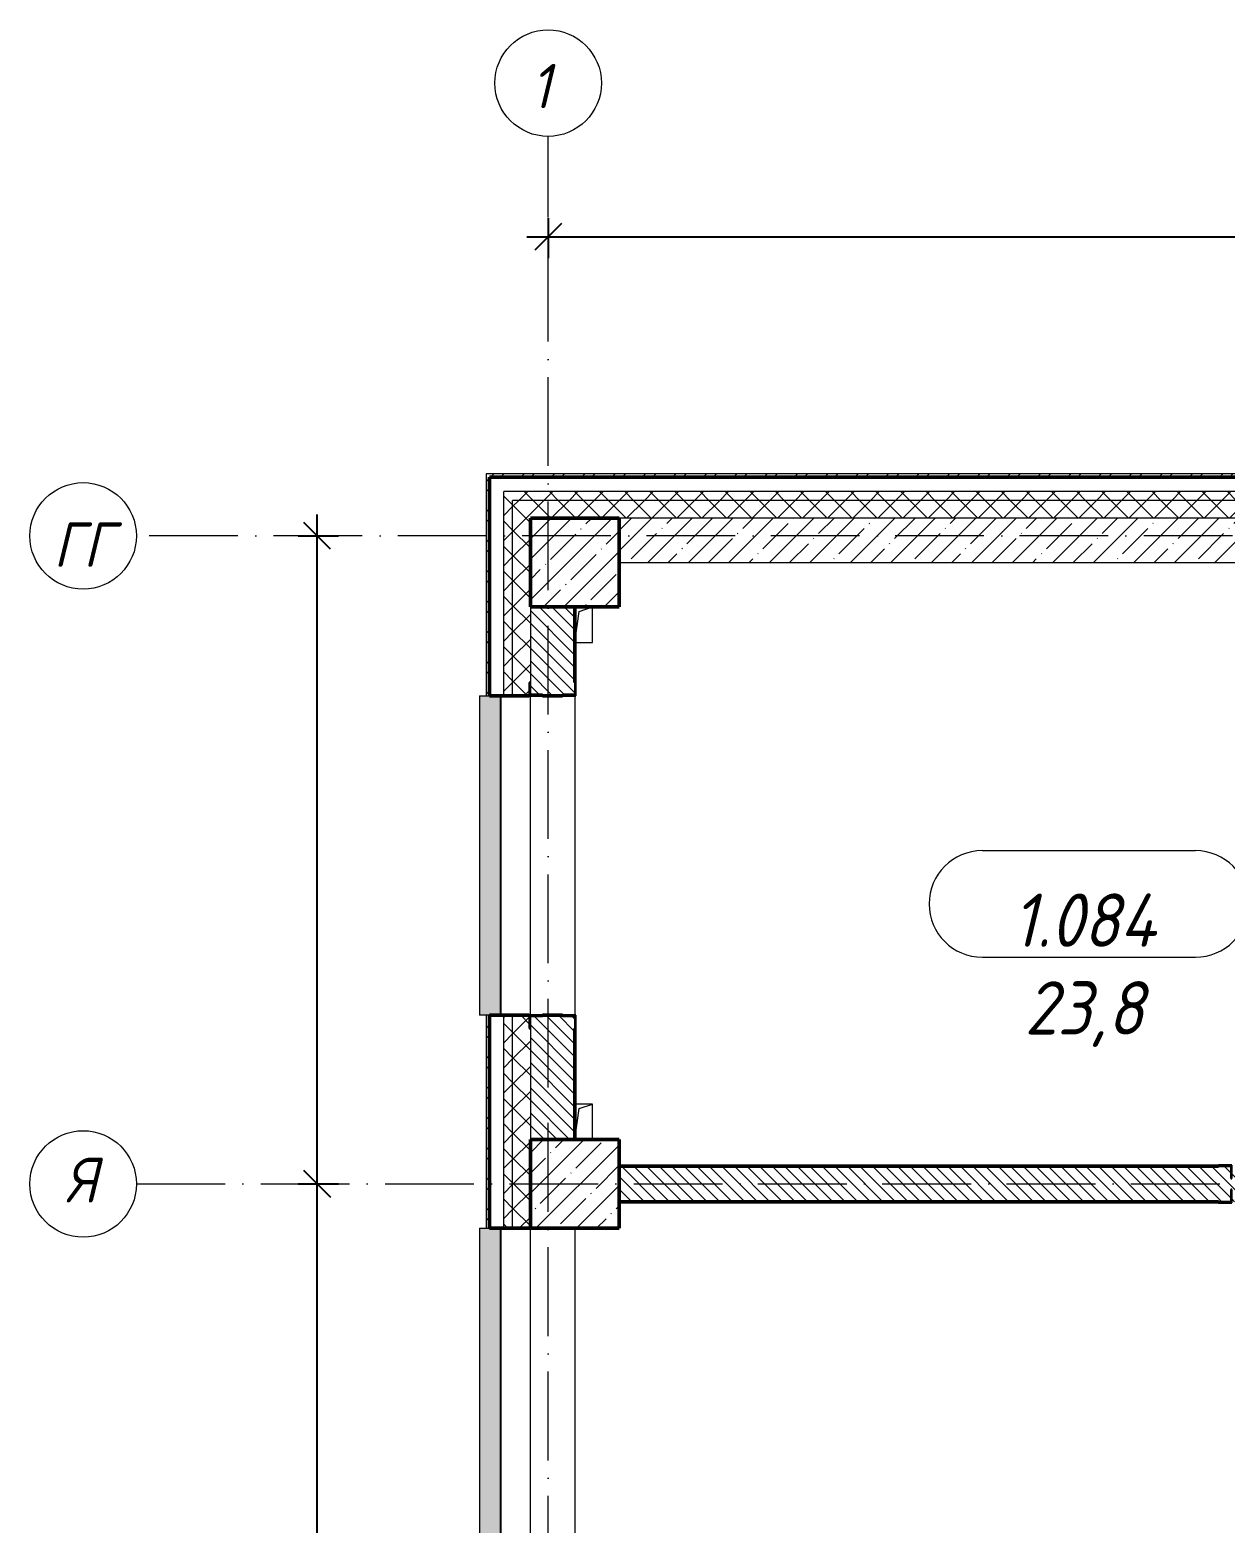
# Model space of a CAD drawing. Header units: millimetres. Extents: x -356862 to 418287, y 0 to 839748.
# Drawn here: x -181784 to -175053, y 501087 to 509497 of the extents above; entities that cross this region are included whole.
import ezdxf

# ---------------------------------------------------------------- set-up
doc = ezdxf.new("R2010")
doc.units = ezdxf.units.MM
doc.linetypes.add('50_200_ШТРИХ_1Т_ш5_п1_п1_', pattern=[700, 500, -100, 0, -100])
for name, color, linetype, lineweight in [('A-____-____-DIMS', 7, 'Continuous', 9), ('A-GENM-____-MCUT', 7, 'Continuous', 25), ('A-GENM-____-OTLN', 7, 'Continuous', 9), ('A-GENM-____-OTLN-1', 7, 'Continuous', 25), ('A-GLAZ-____-OTLN', 7, 'Continuous', 9), ('A-WALL-____-MCUT-1', 7, 'Continuous', 9), ('A-WALL-____-MCUT-2', 7, 'Continuous', 50), ('A-WALL-____-MCUT-3', 7, 'Continuous', 9), ('A-WALL-____-OTLN', 7, 'Continuous', 9), ('A-WALL-____-PATT-1', 7, 'Continuous', 9), ('A-WALL-FNSH-MCUT-1', 7, 'Continuous', 9), ('S-COLS-____-MCUT', 7, 'Continuous', 50), ('S-COLS-____-OTLN', 7, 'Continuous', 9), ('S-GRID-____-IDEN', 7, 'Continuous', 9), ('S-GRID-____-OTLN-1', 7, '50_200_ШТРИХ_1Т_ш5_п1_п1_', 9)]:
    doc.layers.add(name, color=color, linetype=linetype, lineweight=lineweight)
doc.layers.add('A-AREA-IDEN-1', color=7, linetype='Continuous', lineweight=9, true_color=0x000000)
doc.layers.add('A-GLAZ-____-OTLN-1', color=7, linetype='Continuous', lineweight=9, true_color=0xc0c0c0)
doc.styles.add('ISOCPEUR_I', font='isocpeui.ttf', dxfattribs={"width": 0.9, "height": 2.5})
doc.dimstyles.new('ISO-2_5_0_9К_БОЛЬШОЙ_ОСИ', dxfattribs={"dimscale": 304.8, "dimtxt": 248.995294, "dimasz": 0.492126, "dimexe": 0.393701, "dimexo": 0, "dimgap": 0, "dimtad": 1, "dimdec": 0, "dimzin": 0, "dimdsep": 46, "dimtxsty": 'ISOCPEUR_I', "dimblk1": 'OBLIQUE', "dimblk2": 'OBLIQUE', "dimsah": 1, "dimcen": 0.09, "dimdle": 0.393701, "dimazin": 0, "dimtfac": 1, "dimtdec": 4, "dimtix": 1, "dimtmove": 0, "dimatfit": 3, "dimfxl": 1, "dimtvp": 1, "dimtolj": 1, "dimtzin": 0, "dimarcsym": 2})
pattern_1 = [(45, (-176515.07, 459015.94), (-70.71068, 70.71068), []), (135, (-176515.07, 459015.94), (-70.71068, -70.71068), [])]
pattern_2 = [(135, (-176515.067, 459015.94), (-35.35534, -35.35534), [])]
pattern_3 = [(45, (-176515.07, 459015.94), (-85.53659, 85.53659), []), (45, (-176458.04, 459015.94), (-85.53659, 85.53659), [])]

# ---------------------------------------------------------------- blocks, each defined once
blk = doc.blocks.new('BSC_Колонна _Прямоугольная - 500х500-V47-АР1_План отверстий 1 этажа в осях 1-64_А-ГГ')
at = {"layer": 'S-COLS-____-OTLN'}
h = blk.add_hatch(dxfattribs=at)
h.set_pattern_fill('FP_79', color=256, style=0, pattern_type=2)
h.set_pattern_definition([(45, (2200, -47481.04), (-114.04925, 114.04925), []), (45, (2314.05, -47481.04), (-114.04925, 114.04925), [201.613, -40.323, 3.353, -36.97])])
h.paths.add_polyline_path([(-250, -250), (250, -250), (250, 250), (-250, 250)], flags=0)
at = {"layer": 'S-COLS-____-MCUT'}
for p, q in [((250, 250), (-250, 250)), ((-250, 250), (-250, -250)), ((250, -250), (250, 250)), ((-250, -250), (250, -250))]:
    blk.add_line(p, q, dxfattribs=at)
blk = doc.blocks.new('BSC_Колонна _Прямоугольная - 500х500-V57-АР1_План отверстий 1 этажа в осях 1-64_А-ГГ')
at = {"layer": 'S-COLS-____-OTLN'}
h = blk.add_hatch(dxfattribs=at)
h.set_pattern_fill('FP_89', color=256, style=0, pattern_type=2)
h.set_pattern_definition([(45, (2200, -43981.04), (-114.04925, 114.04925), []), (45, (2314.05, -43981.04), (-114.04925, 114.04925), [201.613, -40.323, 3.353, -36.97])])
h.paths.add_polyline_path([(-250, -250), (250, -250), (250, 250), (-250, 250), (-250, -246.9)], flags=0)
at = {"layer": 'S-COLS-____-MCUT'}
for p, q in [((250, 250), (-250, 250)), ((-250, 250), (-250, -250)), ((250, -250), (250, 250)), ((-250, -250), (250, -250))]:
    blk.add_line(p, q, dxfattribs=at)
blk = doc.blocks.new('Фахверк_СКБ_Уголок - 250_2700-27497298-АР1_План отверстий 1 этажа в осях 1-64_А-ГГ')
at = {"layer": 'A-GENM-____-MCUT'}
for p, q in [((200, 181), (125, 181)), ((125, 181), (125, 106)), ((131, 106), (131, 175)), ((131, 175), (200, 175)), ((200, 175), (200, 181)), ((125, 106), (131, 106)), ((131, -6), (125, -6)), ((125, -6), (125, -81)), ((125, -81), (200, -81)), ((131, -75), (131, -6)), ((200, -75), (131, -75)), ((200, -81), (200, -75))]:
    blk.add_line(p, q, dxfattribs=at)
blk = doc.blocks.new('Фахверк_СКБ_Уголок - 200_3600-27915153-АР1_План отверстий 1 этажа в осях 1-64_А-ГГ')
at = {"layer": 'A-GENM-____-MCUT'}
for p, q in [((125, 156), (50, 156)), ((50, 156), (50, 150)), ((50, 150), (119, 150)), ((119, 150), (119, 81)), ((125, 81), (125, 156)), ((119, 81), (125, 81)), ((125, 19), (119, 19)), ((119, 19), (119, -50)), ((125, -56), (125, 19)), ((119, -50), (50, -50)), ((50, -50), (50, -56)), ((50, -56), (125, -56))]:
    blk.add_line(p, q, dxfattribs=at)
blk = doc.blocks.new('AR_Отверстие прямоугольное _в плите_ - AR_Отверстие прямоугольное _в плите_-V174-АР1_План отверстий 1 этажа в осях 1-64_А-ГГ')
at = {"layer": 'A-GENM-____-OTLN'}
for p, q in [((-25, 75), (50, 100)), ((50, -100), (50, 100)), ((-50, -100), (-25, 75)), ((-50, -100), (50, -100))]:
    blk.add_line(p, q, dxfattribs=at)
blk = doc.blocks.new('AR_Отверстие прямоугольное _в плите_ - AR_Отверстие прямоугольное _в плите_-V173-АР1_План отверстий 1 этажа в осях 1-64_А-ГГ')
at = {"layer": 'A-GENM-____-OTLN'}
for p, q in [((50, 100), (-50, 100)), ((-25, 75), (50, 100)), ((50, -100), (50, 100)), ((-50, -100), (-25, 75))]:
    blk.add_line(p, q, dxfattribs=at)
blk = doc.blocks.new('Отлив_СКБ - Отлив витража_120_НВФ-31885689-АР1_План отверстий 1 этажа в осях 1-64_А-ГГ')
at = {"layer": 'A-GLAZ-____-OTLN-1'}
for points in [[(1800, 2), (1800, 120), (0, 120), (0, 2), (1264.5, 2)], [(1264.5, 0), (1800, 0), (1800, 2), (0, 2), (0, 0)]]:
    blk.add_hatch(color=256, dxfattribs=at).paths.add_polyline_path(points, flags=0)
at = {"layer": 'A-GLAZ-____-OTLN'}
for p, q in [((0, 83), (0, 120)), ((1800, 120), (0, 120)), ((1800, 120), (1800, 83)), ((0, 2), (1800, 2)), ((1800, 0), (0, 0))]:
    blk.add_line(p, q, dxfattribs=at)
blk = doc.blocks.new('Ось сетки - Круг_Ø6_00__ISO-2_5_0_9K_-25732049-АР1_План отверстий 1 этажа в осях 1-64_А-ГГ')
at = {"layer": 'S-GRID-____-IDEN'}
blk.add_circle((0, 0), 3, dxfattribs=at)
blk = doc.blocks.new('_Oblique')
at = {"color": 0, "linetype": 'ByBlock', "lineweight": -2}
blk.add_line((-0.5, -0.5), (0.5, 0.5), dxfattribs=at)
blk = doc.blocks.new('*D13237')
at = {"layer": 'A-____-____-DIMS', "color": 0, "lineweight": -2, "transparency": 16777216}
for p, q in [((-180166.5, 497377), (-180166.5, 503117)), ((-180272.5, 502997), (-180046.5, 502997)), ((-180272.5, 497497), (-180046.5, 497497))]:
    blk.add_line(p, q, dxfattribs=at)
at = {"layer": 'Defpoints', "color": 0, "transparency": 16777216}
for p in [(-180272.5, 502997), (-180166.5, 502997), (-180272.5, 497497)]:
    blk.add_point(p, dxfattribs=at)
at = {"layer": 'A-____-____-DIMS', "color": 0, "lineweight": -2, "transparency": 16777216, "xscale": 150, "yscale": 150, "zscale": 150}
for p, rotation in [((-180166.5, 502997), 90), ((-180166.5, 497497), 270)]:
    blk.add_blockref('_Oblique', p, dxfattribs=dict(at, rotation=rotation))
at = {"layer": 'A-____-____-DIMS', "color": 0, "transparency": 16777216, "insert": (-180167.7, 500247), "char_height": 2.5, "width": 758.478, "attachment_point": 5, "rotation": 90, "style": 'ISOCPEUR_I'}
blk.add_mtext('\\A1;5500', dxfattribs=at)
blk = doc.blocks.new('*D13238')
at = {"layer": 'A-____-____-DIMS', "color": 0, "lineweight": -2, "transparency": 16777216}
for p, q in [((-180166.5, 502877), (-180166.5, 506767)), ((-180272.5, 506647), (-180046.5, 506647)), ((-180272.5, 502997), (-180046.5, 502997))]:
    blk.add_line(p, q, dxfattribs=at)
at = {"layer": 'Defpoints', "color": 0, "transparency": 16777216}
for p in [(-180272.5, 506647), (-180166.5, 506647), (-180272.5, 502997)]:
    blk.add_point(p, dxfattribs=at)
at = {"layer": 'A-____-____-DIMS', "color": 0, "lineweight": -2, "transparency": 16777216, "xscale": 150, "yscale": 150, "zscale": 150}
for p, rotation in [((-180166.5, 506647), 90), ((-180166.5, 502997), 270)]:
    blk.add_blockref('_Oblique', p, dxfattribs=dict(at, rotation=rotation))
at = {"layer": 'A-____-____-DIMS', "color": 0, "transparency": 16777216, "insert": (-180167.7, 504822), "char_height": 2.5, "width": 758.478, "attachment_point": 5, "rotation": 90, "style": 'ISOCPEUR_I'}
blk.add_mtext('\\A1;3650', dxfattribs=at)
blk = doc.blocks.new('*D13344')
at = {"layer": 'A-____-____-DIMS', "color": 0, "lineweight": -2, "transparency": 16777216}
for p, q in [((-178865.1, 508436.8), (-178865.1, 508210.7)), ((-171065.1, 508436.8), (-171065.1, 508210.7)), ((-178985.1, 508330.7), (-170945.1, 508330.7))]:
    blk.add_line(p, q, dxfattribs=at)
at = {"layer": 'Defpoints', "color": 0, "transparency": 16777216}
for p in [(-178865.1, 508436.8), (-171065.1, 508436.8), (-171065.1, 508330.7)]:
    blk.add_point(p, dxfattribs=at)
at = {"layer": 'A-____-____-DIMS', "color": 0, "lineweight": -2, "transparency": 16777216, "xscale": 150, "yscale": 150, "zscale": 150, "rotation": 180}
blk.add_blockref('_Oblique', (-178865.1, 508330.7), dxfattribs=at)
at = {"layer": 'A-____-____-DIMS', "color": 0, "lineweight": -2, "transparency": 16777216, "xscale": 150, "yscale": 150, "zscale": 150}
blk.add_blockref('_Oblique', (-171065.1, 508330.7), dxfattribs=at)
at = {"layer": 'A-____-____-DIMS', "color": 0, "transparency": 16777216, "insert": (-174965.1, 508332), "char_height": 2.5, "width": 758.478, "attachment_point": 5, "style": 'ISOCPEUR_I'}
blk.add_mtext('\\A1;7800', dxfattribs=at)
blk = doc.blocks.new('AAR_СКБ_Марка_помещения_1_5 ммп - Номер _ Площадь-27962135-АИ_План этажа_Стены_1')
at = {"layer": 'A-AREA-IDEN-1'}
for p, q in [((-2.987, 3), (3.013, 3)), ((-2.987, 0), (3.013, 0))]:
    blk.add_line(p, q, dxfattribs=at)
for centre, start, end in [((-2.987, 1.5), 90, 270), ((3.013, 1.5), 270, 90)]:
    blk.add_arc(centre, 1.5, start, end, dxfattribs=at)

msp = doc.modelspace()

# ---------------------------------------------------------------- hatches: boundary and pattern name
at = {"layer": 'A-WALL-____-PATT-1'}
h = msp.add_hatch(dxfattribs=at)
h.set_pattern_fill('FP_3', color=256, style=0, pattern_type=2)
h.set_pattern_definition(pattern_3)
h.paths.add_polyline_path([(-179195.0675, 490996.983), (-179195.0675, 492096.983), (-179215.0675, 492096.983), (-179215.0675, 490996.983)], flags=0)
h.paths.add_polyline_path([(-179215.0675, 493896.983), (-179195.0675, 493896.983), (-179195.0675, 495021.983), (-179215.0675, 495021.983), (-179215.0675, 494150.1868)], flags=0)
h.paths.add_polyline_path([(-179195.0675, 496821.983), (-179195.0675, 497946.983), (-179215.0675, 497946.983), (-179215.0675, 496821.983)], flags=0)
h.paths.add_polyline_path([(-179215.0675, 499746.983), (-179195.0675, 499746.983), (-179195.0675, 500946.983), (-179215.0675, 500946.983)], flags=0)
h.paths.add_polyline_path([(-179195.0675, 502746.983), (-179195.0675, 503946.983), (-179215.0675, 503946.983), (-179215.0675, 502746.983)], flags=0)
h.paths.add_polyline_path([(-179215.0675, 505746.983), (-179195.0675, 505746.983), (-179195.0675, 506996.983), (-179215.0675, 506996.983), (-179215.0675, 506190.1027)], flags=0)
h = msp.add_hatch(dxfattribs=at)
h.set_pattern_fill('FP_3', color=256, style=0, pattern_type=2)
h.set_pattern_definition(pattern_3)
h.paths.add_polyline_path([(-152735.0675, 506976.983), (-152735.0675, 506996.983), (-157815.0675, 506996.983), (-157815.0675, 506976.983), (-153552.9818, 506976.983)], flags=0)
h.paths.add_polyline_path([(-159215.0675, 506976.983), (-159215.0675, 506996.983), (-159815.0675, 506996.983), (-159815.0675, 506976.983)], flags=0)
h.paths.add_polyline_path([(-161915.0675, 506976.983), (-161915.0675, 506996.983), (-163115.0675, 506996.983), (-163115.0675, 506976.983), (-162390.3032, 506976.983)], flags=0)
h.paths.add_polyline_path([(-170915.0675, 506976.983), (-170915.0675, 506996.983), (-179195.0675, 506996.983), (-179195.0675, 506976.983), (-171227.6247, 506976.983)], flags=0)
h = msp.add_hatch(dxfattribs=at)
h.set_pattern_fill('FP_1', color=256, style=0, pattern_type=2)
h.set_pattern_definition(pattern_1)
h.paths.add_polyline_path([(-152865.0675, 506846.983), (-152815.0675, 506846.983), (-152815.0675, 506896.983), (-157815.0675, 506896.983), (-157815.0675, 506846.983), (-153552.9818, 506846.983)], flags=0)
h.paths.add_polyline_path([(-161915.0675, 506846.983), (-161915.0675, 506896.983), (-163115.0675, 506896.983), (-163115.0675, 506846.983), (-162390.3032, 506846.983)], flags=0)
h.paths.add_polyline_path([(-159815.0675, 506846.983), (-159215.0675, 506846.983), (-159215.0675, 506896.983), (-159815.0675, 506896.983)], flags=0)
h.paths.add_polyline_path([(-171227.6247, 506846.983), (-170915.0675, 506846.983), (-170915.0675, 506896.983), (-179115.0675, 506896.983), (-179115.0675, 506846.983), (-172995.089, 506846.983)], flags=0)
h = msp.add_hatch(dxfattribs=at)
h.set_pattern_fill('FP_1', color=256, style=0, pattern_type=2)
h.set_pattern_definition(pattern_1)
h.paths.add_polyline_path([(-179065.0675, 491246.983), (-179065.0675, 492096.983), (-179115.0675, 492096.983), (-179115.0675, 491246.983)], flags=0)
h.paths.add_polyline_path([(-179065.0675, 493896.983), (-179065.0675, 495021.983), (-179115.0675, 495021.983), (-179115.0675, 493896.983)], flags=0)
h.paths.add_polyline_path([(-179065.0675, 496821.983), (-179065.0675, 497946.983), (-179115.0675, 497946.983), (-179115.0675, 496821.983)], flags=0)
h.paths.add_polyline_path([(-179115.0675, 499746.983), (-179065.0675, 499746.983), (-179065.0675, 500946.983), (-179115.0675, 500946.983), (-179115.0675, 500170.1448)], flags=0)
h.paths.add_polyline_path([(-179115.0675, 502746.983), (-179065.0675, 502746.983), (-179065.0675, 503946.983), (-179115.0675, 503946.983), (-179115.0675, 502750.1267)], flags=0)
h.paths.add_polyline_path([(-179065.0675, 505746.983), (-179065.0675, 506846.983), (-179115.0675, 506846.983), (-179115.0675, 505746.983)], flags=0)
h = msp.add_hatch(dxfattribs=at)
h.set_pattern_fill('FP_1', color=256, style=0, pattern_type=2)
h.set_pattern_definition(pattern_1)
h.paths.add_polyline_path([(-152965.0675, 506746.983), (-152865.0675, 506746.983), (-152865.0675, 506846.983), (-157815.0675, 506846.983), (-157815.0675, 506746.983), (-153552.9818, 506746.983)], flags=0)
h.paths.add_polyline_path([(-159215.0675, 506746.983), (-159215.0675, 506846.983), (-159815.0675, 506846.983), (-159815.0675, 506746.983)], flags=0)
h.paths.add_polyline_path([(-162390.3032, 506746.983), (-161915.0675, 506746.983), (-161915.0675, 506846.983), (-163115.0675, 506846.983), (-163115.0675, 506752.983), (-163040.0675, 506752.983), (-163040.0675, 506746.983), (-162415.0675, 506746.983)], flags=0)
h.paths.add_polyline_path([(-170915.0675, 506746.983), (-170915.0675, 506846.983), (-179065.0675, 506846.983), (-179065.0675, 506746.983), (-171227.6247, 506746.983)], flags=0)
h = msp.add_hatch(dxfattribs=at)
h.set_pattern_fill('FP_1', color=256, style=0, pattern_type=2)
h.set_pattern_definition(pattern_1)
h.paths.add_polyline_path([(-178965.0675, 491246.983), (-178965.0675, 492021.983), (-178971.0675, 492021.983), (-178971.0675, 492096.983), (-179065.0675, 492096.983), (-179065.0675, 491246.983)], flags=0)
h.paths.add_polyline_path([(-178971.0675, 493896.983), (-178971.0675, 493971.983), (-178965.0675, 493971.983), (-178965.0675, 494946.983), (-178971.0675, 494946.983), (-178971.0675, 495021.983), (-179065.0675, 495021.983), (-179065.0675, 493896.983)], flags=0)
h.paths.add_polyline_path([(-178971.0675, 496821.983), (-178971.0675, 496896.983), (-178965.0675, 496896.983), (-178965.0675, 497871.983), (-178971.0675, 497871.983), (-178971.0675, 497946.983), (-179065.0675, 497946.983), (-179065.0675, 496821.983)], flags=0)
h.paths.add_polyline_path([(-178971.0675, 499746.983), (-178971.0675, 499821.983), (-178965.0675, 499821.983), (-178965.0675, 500871.983), (-178971.0675, 500871.983), (-178971.0675, 500946.983), (-179065.0675, 500946.983), (-179065.0675, 499746.983)], flags=0)
h.paths.add_polyline_path([(-178965.0675, 502746.983), (-178965.0675, 503871.983), (-178971.0675, 503871.983), (-178971.0675, 503946.983), (-179065.0675, 503946.983), (-179065.0675, 502746.983)], flags=0)
h.paths.add_polyline_path([(-178971.0675, 505746.983), (-178971.0675, 505821.983), (-178965.0675, 505821.983), (-178965.0675, 506746.983), (-179065.0675, 506746.983), (-179065.0675, 505746.983)], flags=0)
h = msp.add_hatch(dxfattribs=at)
h.set_pattern_fill('FP_27', color=256, style=0, pattern_type=2)
h.set_pattern_definition([(45, (-176515.07, 459015.94), (-114.04925, 114.04925), []), (45, (-176401.02, 459015.94), (-114.04925, 114.04925), [201.612, -40.322, 3.353, -36.97])])
h.paths.add_polyline_path([(-171415.0675, 506496.983), (-171415.0675, 506746.983), (-178465.0675, 506746.983), (-178465.0675, 506496.983), (-172995.089, 506496.983)], flags=0)
h = msp.add_hatch(dxfattribs=at)
h.set_pattern_fill('FP_6', color=256, style=0, pattern_type=2)
h.set_pattern_definition(pattern_2)
h.paths.add_polyline_path([(-178965.0675, 503246.983), (-178715.0675, 503246.983), (-178715.0675, 503940.983), (-178784.0675, 503940.983), (-178784.0675, 503946.983), (-178896.0675, 503946.983), (-178896.0675, 503940.983), (-178965.0675, 503940.983), (-178965.0675, 503871.983)], flags=0)
h.paths.add_polyline_path([(-178784.0675, 505746.983), (-178784.0675, 505752.983), (-178715.0675, 505752.983), (-178715.0675, 506246.983), (-178965.0675, 506246.983), (-178965.0675, 505752.983), (-178896.0675, 505752.983), (-178896.0675, 505746.983)], flags=0)
h = msp.add_hatch(dxfattribs=at)
h.set_pattern_fill('FP_6', color=256, style=0, pattern_type=2)
h.set_pattern_definition(pattern_2)
h.paths.add_polyline_path([(-171515.0675, 502896.983), (-171415.0675, 502896.983), (-171415.0675, 503096.983), (-171515.0675, 503096.983)], flags=0)
h.paths.add_polyline_path([(-171665.0675, 502896.983), (-171665.0675, 503096.983), (-175015.0675, 503096.983), (-175015.0675, 503027.983), (-175021.0675, 503027.983), (-175021.0675, 503096.983), (-178465.0675, 503096.983), (-178465.0675, 502896.983), (-175021.0675, 502896.983), (-175021.0675, 502965.983), (-175015.0675, 502965.983), (-175015.0675, 502896.983), (-172995.089, 502896.983)], flags=0)

# ---------------------------------------------------------------- linework, layer by layer
at = {"layer": 'A-WALL-____-MCUT-1'}
for p, q in [((-171415.0675, 506746.983), (-178465.0675, 506746.983)), ((-178465.0675, 506496.983), (-171415.0675, 506496.983))]:
    msp.add_line(p, q, dxfattribs=at)
at = {"layer": 'A-WALL-____-MCUT-2'}
for p, q in [((-170915.0675, 506976.983), (-179195.0675, 506976.983)), ((-179195.0675, 505746.983), (-179195.0675, 506976.983)), ((-178715.0675, 505821.983), (-178715.0675, 506246.983)), ((-179195.0675, 505746.983), (-178971.0675, 505746.983)), ((-178896.0675, 505746.983), (-178784.0675, 505746.983)), ((-178971.0675, 503946.983), (-179195.0675, 503946.983)), ((-179195.0675, 503946.983), (-179195.0675, 502746.983)), ((-178784.0675, 503946.983), (-178896.0675, 503946.983)), ((-178715.0675, 503246.983), (-178715.0675, 503871.983)), ((-175090.0675, 503096.983), (-178465.0675, 503096.983)), ((-178465.0675, 502896.983), (-175090.0675, 502896.983)), ((-179195.0675, 502746.983), (-178965.0675, 502746.983))]:
    msp.add_line(p, q, dxfattribs=at)
at = {"layer": 'A-WALL-____-MCUT-3'}
for p, q in [((-170915.0675, 506896.983), (-179115.0675, 506896.983)), ((-179115.0675, 505746.983), (-179115.0675, 506896.983)), ((-170915.0675, 506846.983), (-179065.0675, 506846.983)), ((-179065.0675, 505746.983), (-179065.0675, 506846.983)), ((-178965.0675, 506246.983), (-178965.0675, 505821.983)), ((-179115.0675, 502746.983), (-179115.0675, 503946.983)), ((-179065.0675, 502746.983), (-179065.0675, 503946.983)), ((-178965.0675, 503871.983), (-178965.0675, 503246.983))]:
    msp.add_line(p, q, dxfattribs=at)
at = {"layer": 'A-WALL-____-OTLN'}
for p, q in [((-178965.0675, 503946.983), (-178965.0675, 505746.983)), ((-178715.0675, 505746.983), (-178715.0675, 503946.983)), ((-178965.0675, 500946.983), (-178965.0675, 502746.983)), ((-178715.0675, 502746.983), (-178715.0675, 500946.983))]:
    msp.add_line(p, q, dxfattribs=at)
at = {"layer": 'A-WALL-FNSH-MCUT-1'}
for p, q in [((-179215.0675, 506996.983), (-179215.0675, 505746.983)), ((-170915.0675, 506996.983), (-179215.0675, 506996.983)), ((-179215.0675, 505746.983), (-179195.0675, 505746.983)), ((-179215.0675, 503946.983), (-179215.0675, 502746.983)), ((-179195.0675, 503946.983), (-179215.0675, 503946.983)), ((-179215.0675, 502746.983), (-179195.0675, 502746.983))]:
    msp.add_line(p, q, dxfattribs=at)
at = {"layer": 'S-GRID-____-OTLN-1'}
for p, q in [((-178865.0675, 454533.3346), (-178865.0675, 508896.9006)), ((-149807.3283, 506646.983), (-181183.8377, 506646.983)), ((-181183.8377, 502996.983), (-149807.3283, 502996.983))]:
    msp.add_line(p, q, dxfattribs=at)

# ---------------------------------------------------------------- block references
at = {"layer": 'A-AREA-IDEN-1', "xscale": 199.9999999999999, "yscale": 199.9999999999999, "zscale": 199.9999999999999}
msp.add_blockref('AAR_СКБ_Марка_помещения_1_5 ммп - Номер _ Площадь-27962135-АИ_План этажа_Стены_1', (-175822.1963, 504274.167), dxfattribs=at)
at = {"layer": 'A-GENM-____-OTLN'}
for name, p in [('AR_Отверстие прямоугольное _в плите_ - AR_Отверстие прямоугольное _в плите_-V174-АР1_План отверстий 1 этажа в осях 1-64_А-ГГ', (-178665.0675, 506146.983)), ('AR_Отверстие прямоугольное _в плите_ - AR_Отверстие прямоугольное _в плите_-V173-АР1_План отверстий 1 этажа в осях 1-64_А-ГГ', (-178665.0675, 503346.983))]:
    msp.add_blockref(name, p, dxfattribs=at)
at = {"layer": 'A-GENM-____-OTLN-1'}
for p, rotation in [((-178790.0675, 505621.983), 89.99999999999991), ((-178890.0675, 504071.983), 269.9999999999999)]:
    msp.add_blockref('Фахверк_СКБ_Уголок - 250_2700-27497298-АР1_План отверстий 1 этажа в осях 1-64_А-ГГ', p, dxfattribs=dict(at, rotation=rotation))
msp.add_blockref('Фахверк_СКБ_Уголок - 200_3600-27915153-АР1_План отверстий 1 этажа в осях 1-64_А-ГГ', (-175140.0675, 502946.983), dxfattribs=at)
at = {"layer": 'A-GLAZ-____-OTLN', "rotation": 90}
for p in [(-179132.0675, 503946.983), (-179132.0675, 500946.983)]:
    msp.add_blockref('Отлив_СКБ - Отлив витража_120_НВФ-31885689-АР1_План отверстий 1 этажа в осях 1-64_А-ГГ', p, dxfattribs=at)
at = {"layer": 'S-COLS-____-OTLN'}
for name, p in [('BSC_Колонна _Прямоугольная - 500х500-V47-АР1_План отверстий 1 этажа в осях 1-64_А-ГГ', (-178715.0675, 506496.983)), ('BSC_Колонна _Прямоугольная - 500х500-V57-АР1_План отверстий 1 этажа в осях 1-64_А-ГГ', (-178715.0675, 502996.983))]:
    msp.add_blockref(name, p, dxfattribs=at)
at = {"layer": 'S-GRID-____-IDEN', "xscale": 99.99999999999993, "yscale": 99.99999999999993, "zscale": 99.99999999999993}
msp.add_blockref('Ось сетки - Круг_Ø6_00__ISO-2_5_0_9K_-25732049-АР1_План отверстий 1 этажа в осях 1-64_А-ГГ', (-178865.0675, 509196.9006), dxfattribs=at)
for p, rotation in [((-181483.8377, 506646.983), 89.9999999999998), ((-181483.8377, 502996.983), 269.9999999999995)]:
    msp.add_blockref('Ось сетки - Круг_Ø6_00__ISO-2_5_0_9K_-25732049-АР1_План отверстий 1 этажа в осях 1-64_А-ГГ', p, dxfattribs=dict(at, rotation=rotation))

# ---------------------------------------------------------------- texts
at = {"layer": 'A-AREA-IDEN-1', "char_height": 300, "attachment_point": 8, "line_spacing_factor": 1.139951, "style": 'ISOCPEUR_I'}
for s, insert, width in [('\\pxqc,t8.46667,16.93333,25.4,33.86667,42.33333,50.8,59.26667,67.73333,76.2,84.66667,93.13333,101.6,110.06667,118.53333,127,135.46667,143.93333,152.4,160.86667,169.33333,177.8,186.26667,194.73333,203.2,211.66667,220.13333,228.6,237.06667,245.53333,254,262.46667,270.93333;{1.084}', (-175847.6253, 504332.4969), 940), ('\\pxqc,t8.46667,16.93333,25.4,33.86667,42.33333,50.8,59.26667,67.73333,76.2,84.66667,93.13333,101.6,110.06667,118.53333,127,135.46667,143.93333,152.4,160.86667,169.33333,177.8,186.26667,194.73333,203.2,211.66667,220.13333,228.6,237.06667,245.53333,254,262.46667,270.93333;{23,8}', (-175846.6253, 503768.5489), 754)]:
    msp.add_mtext(s, dxfattribs=dict(at, insert=insert, width=width))
at = {"layer": 'S-GRID-____-IDEN', "char_height": 250, "attachment_point": 1, "style": 'ISOCPEUR_I'}
for s, insert, width in [('\\fISOCPEUR|b0|i1|c204|p34|;\\W.9;1', (-178962.8958, 509305.6752), 144.30375), ('ГГ', (-181650.9081, 506723.0588), 404.0505), ('\\fISOCPEUR|b0|i1|c204|p34|;\\W.9;Я', (-181581.8172, 503143.6154), 223.670812)]:
    msp.add_mtext(s, dxfattribs=dict(at, insert=insert, width=width))

# ---------------------------------------------------------------- dimensions: what is measured, and where the dimension line sits
at = {"layer": 'A-____-____-DIMS'}
dim = msp.add_linear_dim(base=(-171065.0675, 508330.7253), p1=(-178865.0675, 508436.7913), p2=(-171065.0675, 508436.7913), dimstyle='ISO-2_5_0_9К_БОЛЬШОЙ_ОСИ', override={"dimpost": '<>', "dimfxl": 7800}, dxfattribs=at)
dim.commit()
dim.dimension.update_dxf_attribs({"geometry": '*D13344', "text_midpoint": (-174965.0675, 508331.9914)})
for base, p1, p2, override, picture, middle in [((-180166.4631, 506646.983), (-180272.5291, 502996.983), (-180272.5291, 506646.983), {"dimpost": '<>', "dimfxl": 3650}, '*D13238', (-180167.7131, 504821.983)), ((-180166.4631, 502996.983), (-180272.5291, 497496.983), (-180272.5291, 502996.983), {"dimpost": '<>', "dimfxl": 5500}, '*D13237', (-180167.7131, 500246.983))]:
    dim = msp.add_linear_dim(base=base, p1=p1, p2=p2, angle=90, dimstyle='ISO-2_5_0_9К_БОЛЬШОЙ_ОСИ', override=override, dxfattribs=at)
    dim.commit()
    dim.dimension.update_dxf_attribs({"geometry": picture, "text_midpoint": middle})

doc.saveas('drawing.dxf')
